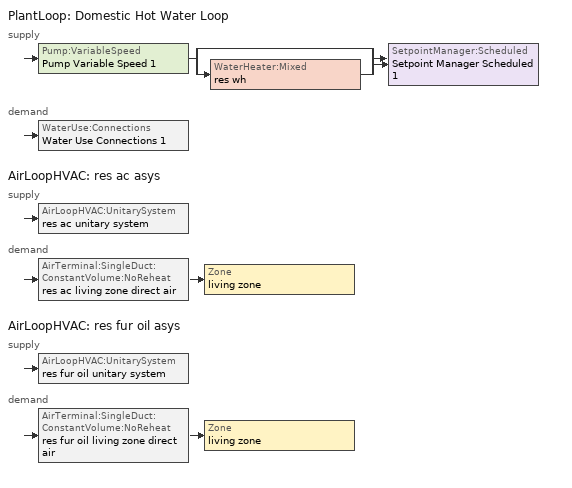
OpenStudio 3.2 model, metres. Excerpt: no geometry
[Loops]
PlantLoop 'Domestic Hot Water Loop'
 supply: Pump:VariableSpeed 'Pump Variable Speed 1' > split
  | bypass
  | WaterHeater:Mixed 'res wh'
  join > SetpointManager:Scheduled 'Setpoint Manager Scheduled 1'
 demand: WaterUse:Connections 'Water Use Connections 1'
AirLoopHVAC 'res ac asys'
 supply: AirLoopHVAC:UnitarySystem 'res ac unitary system'
 demand: AirTerminal:SingleDuct:ConstantVolume:NoReheat 'res ac living zone direct air' > Zone 'living zone'
AirLoopHVAC 'res fur oil asys'
 supply: AirLoopHVAC:UnitarySystem 'res fur oil unitary system'
 demand: AirTerminal:SingleDuct:ConstantVolume:NoReheat 'res fur oil living zone direct air' > Zone 'living zone'
[Sizing:Zone]
living zone: Zone Cooling Design Supply Air Temperature Input Method=SupplyAirTemperature; Zone Cooling Design Supply Air Temperature {C}=14; Zone Cooling Design Supply Air Temperature Difference {deltaC}=11.11; Zone Heating Design Supply Air Temperature Input Method=SupplyAirTemperature; Zone Heating Design Supply Air Temperature {C}=40; Zone Heating Design Supply Air Temperature Difference {deltaC}=11.11; Zone Cooling Design Supply Air Humidity Ratio {kg-H2O/kg-air}=0.0085; Zone Heating Design Supply Air Humidity Ratio {kg-H2O/kg-air}=0.008; Cooling Design Air Flow Method=DesignDay; Heating Design Air Flow Method=DesignDay; Account for Dedicated Outdoor Air System=No; Dedicated Outdoor Air System Control Strategy=NeutralSupplyAir; Dedicated Outdoor Air Low Setpoint Temperature for Design {C}=autosize; Dedicated Outdoor Air High Setpoint Temperature for Design {C}=autosize
[Zone equipment]
living zone: res ac living zone direct air, res fur oil living zone direct air
[PlantLoop]
Domestic Hot Water Loop: Glycol Concentration=0; Maximum Loop Flow Rate {m3/s}=0.01; Plant Loop Volume {m3}=0.003; Load Distribution Scheme=Optimal
[Sizing:Plant]
Domestic Hot Water Loop: Loop Type=Heating; Design Loop Exit Temperature {C}=51.6667; Loop Design Temperature Difference {deltaC}=5.55556; Sizing Option=NonCoincident; Zone Timesteps in Averaging Window=1; Coincident Sizing Factor Mode=None
[Pump:VariableSpeed]
Pump Variable Speed 1: Rated Flow Rate {m3/s}=0.01; Rated Pump Head {Pa}=1; Rated Power Consumption {W}=0; Motor Efficiency=1; Fraction of Motor Inefficiencies to Fluid Stream=0; Coefficient 1 of the Part Load Performance Curve=0; Coefficient 2 of the Part Load Performance Curve=1; Coefficient 3 of the Part Load Performance Curve=0; Coefficient 4 of the Part Load Performance Curve=0; Pump Control Type=Intermittent; Skin Loss Radiative Fraction=0.5; Design Power Sizing Method=PowerPerFlowPerPressure; Design Electric Power per Unit Flow Rate {W/(m3/s)}=348701.1; Design Shaft Power per Unit Flow Rate per Unit Head {W-s/m3-Pa}=1.28205; Design Minimum Flow Rate Fraction=0
[SetpointManager:Scheduled]
Setpoint Manager Scheduled 1: Control Variable=Temperature; Schedule=dhw temp
[WaterHeater:Mixed]
res wh: Tank Volume {m3}=0.143846; Setpoint Temperature Schedule=WH Setpoint Temp; Deadband Temperature Difference {deltaC}=2; Maximum Temperature Limit {C}=99; Heater Control Type=Cycle; Heater Maximum Capacity {W}=26376.4; Heater Minimum Capacity {W}=0; Heater Fuel Type=FuelOilNo1; Heater Thermal Efficiency=0.785065; Off Cycle Parasitic Fuel Consumption Rate {W}=0; Off Cycle Parasitic Fuel Type=Electricity; Off Cycle Parasitic Heat Fraction to Tank=0; On Cycle Parasitic Fuel Consumption Rate {W}=0; On Cycle Parasitic Fuel Type=Electricity; On Cycle Parasitic Heat Fraction to Tank=0; Ambient Temperature Indicator=ThermalZone; Ambient Temperature Thermal Zone=living zone; Off Cycle Loss Coefficient to Ambient Temperature {W/K}=3.56229; Off Cycle Loss Fraction to Thermal Zone=0.64; On Cycle Loss Coefficient to Ambient Temperature {W/K}=3.56229; On Cycle Loss Fraction to Thermal Zone=1; Use Side Effectiveness=1; Source Side Effectiveness=1; Use Side Design Flow Rate {m3/s}=autosize; Source Side Design Flow Rate {m3/s}=autosize; Indirect Water Heating Recovery Time {hr}=1.5; Source Side Flow Control Mode=IndirectHeatPrimarySetpoint
[WaterHeater:Sizing]
res wh: Design Mode=PeakDraw; Time Storage Can Meet Peak Draw {hr}=0.538503; Time for Tank Recovery {hr}=0; Nominal Tank Volume for Autosizing Plant Connections {m3}=1
[WaterUse:Connections]
Water Use Connections 1: Drain Water Heat Exchanger Type=None; Drain Water Heat Exchanger Destination=Plant; Water Use Equipment Name 1=res shower; Water Use Equipment Name 2=res sink; Water Use Equipment Name 3=res bath; Water Use Equipment Name 4=res shower dist; Water Use Equipment Name 5=res sink dist; Water Use Equipment Name 6=res bath dist; Water Use Equipment Name 7=res cw; Water Use Equipment Name 8=res dw
[WaterUse:Equipment:Definition]
Name | Peak Flow Rate {m3/s} | Target Temperature Schedule
res shower | 2.50212e-05 | fixtures temperature schedule
res sink | 1.38822e-05 | fixtures temperature schedule
res bath | 7.7865e-05 | fixtures temperature schedule
res shower dist; res sink dist; res bath dist | 0 | fixtures temperature schedule
res cw | 2.78112e-06 | res cw temperature schedule
res dw | 7.42171e-06 | res dw temperature schedule
[OtherEquipment:Definition] Design Level Calculation Method=EquipmentLevel; Fraction Radiant=0; Fraction Lost=0
Name | Design Level {W} | Fraction Latent
res shower | 719.333 | 0.486891
res sink | 139.306 | 0.311263
res bath | 1147.32 | 0
[EnergyManagementSystem:Sensor]
Name | Output Variable or Output Meter Index Key | Output Variable or Output Meter
res_shower_tout | res wh | Water Heater Use Side Outlet Temperature
res_af_1_tin_s | living zone | Zone Mean Air Temperature
res_af_1_tt_s | living zone | Zone Outdoor Air Drybulb Temperature
res_ds_res_fur_oil_asys_fan_rtf_s | res fur oil htg supply fan | Fan Runtime Fraction
res_ds_res_ac_asys_fan_rtf_s | res ac clg supply fan | Fan Runtime Fraction
res_ds_res_fur_oil_asys_win_s; res_ds_res_ac_asys_win_s | living zone | Zone Mean Air Humidity Ratio
[Coil:Cooling:DX:SingleSpeed]
res ac cooling coil: Availability Schedule=Always On Discrete; Rated Total Cooling Capacity {W}=5721.93; Rated Sensible Heat Ratio=0.740403; Rated COP {W/W}=3.95054; Rated Air Flow Rate {m3/s}=0.296471; Rated Evaporator Fan Power Per Volume Flow Rate {W/(m3/s)}=773.391; Total Cooling Capacity Function of Temperature Curve=Cool-Cap-fT1; Total Cooling Capacity Function of Flow Fraction Curve=Cool-Cap-fFF1; Energy Input Ratio Function of Temperature Curve=Cool-EIR-fT1; Energy Input Ratio Function of Flow Fraction Curve=Cool-EIR-fFF1; Part Load Fraction Correlation Curve=Cool-PLF-fPLR1; Minimum Outdoor Dry-Bulb Temperature for Compressor Operation {C}=-25; Nominal Time for Condensate Removal to Begin {s}=1000; Ratio of Initial Moisture Evaporation Rate and Steady State Latent Capacity=1.5; Maximum Cycling Rate {cycles/hr}=3; Latent Capacity Time Constant {s}=45; Condenser Type=AirCooled; Evaporative Condenser Effectiveness=0; Evaporative Condenser Air Flow Rate {m3/s}=Autosize; Evaporative Condenser Pump Rated Power Consumption {W}=Autosize; Crankcase Heater Capacity {W}=0; Maximum Outdoor Dry-Bulb Temperature for Crankcase Heater Operation {C}=12.7778; Basin Heater Capacity {W/K}=0; Basin Heater Setpoint Temperature {C}=10
[Fan:OnOff] Availability Schedule=Always On Discrete; Fan Total Efficiency=0.75; Pressure Rise {Pa}=794.58; Maximum Flow Rate {m3/s}=0.593512; Motor Efficiency=1; Motor In Airstream Fraction=1
Name | Fan Power Ratio Function of Speed Ratio Curve | Fan Efficiency Ratio Function of Speed Ratio Curve
res ac clg supply fan | Fan On Off Power Curve | Fan On Off Efficiency Curve
res fur oil htg supply fan | Fan On Off Power Curve 1 | Fan On Off Efficiency Curve 1
[AirLoopHVAC:UnitarySystem] Control Type=Load; Controlling Zone or Thermostat Location=living zone; Dehumidification Control Type=None; Availability Schedule=Always On Discrete; Fan Placement=BlowThrough; Supply Air Fan Operating Mode Schedule=Always Off Discrete; DX Heating Coil Sizing Ratio=1; Use DOAS DX Cooling Coil=No; DOAS DX Cooling Coil Leaving Minimum Air Temperature {C}=2; Latent Load Control=SensibleOnlyLoadControl; Supply Air Flow Rate Method During Cooling Operation=SupplyAirFlowRate; Supply Air Flow Rate Method During Heating Operation=SupplyAirFlowRate; Supply Air Flow Rate When No Cooling or Heating is Required {m3/s}=0; Maximum Supply Air Temperature {C}=48.8889; Maximum Outdoor Dry-Bulb Temperature for Supplemental Heater Operation {C}=21; Maximum Cycling Rate {cycles/hr}=2.5; Heat Pump Time Constant {s}=60; Fraction of On-Cycle Power Use=0.01; Heat Pump Fan Delay Time {s}=60; Ancilliary On-Cycle Electric Power {W}=0; Ancilliary Off-Cycle Electric Power {W}=0
Name | Supply Fan | Cooling Coil | Supply Air Flow Rate During Cooling Operation {m3/s} | Supply Air Flow Rate During Heating Operation {m3/s} | Heating Coil
res ac unitary system | res ac clg supply fan | res ac cooling coil | 0.383162 | 0
res fur oil unitary system | res fur oil htg supply fan |  | 0 | 0.593508 | res fur oil heating coil
[AirLoopHVAC] Availability Schedule=Always On Discrete; Design Supply Air Flow Rate {m3/s}=0.593508; Design Return Air Flow Fraction of Supply Air Flow=1
res ac asys; res fur oil asys
[Sizing:System] Type of Load to Size On=Sensible; Design Outdoor Air Flow Rate {m3/s}=Autosize; Central Heating Maximum System Air Flow Ratio=0.3; Preheat Design Temperature {C}=7; Preheat Design Humidity Ratio {kg-H2O/kg-Air}=0.008; Precool Design Temperature {C}=12.8; Precool Design Humidity Ratio {kg-H2O/kg-Air}=0.008; Central Cooling Design Supply Air Temperature {C}=12.8; Central Heating Design Supply Air Temperature {C}=16.7; Sizing Option=NonCoincident; 100% Outdoor Air in Cooling=Yes; 100% Outdoor Air in Heating=Yes; Central Cooling Design Supply Air Humidity Ratio {kg-H2O/kg-Air}=0.0085; Central Heating Design Supply Air Humidity Ratio {kg-H2O/kg-Air}=0.008; Cooling Design Air Flow Method=DesignDay; Cooling Design Air Flow Rate {m3/s}=0; Heating Design Air Flow Method=DesignDay; Heating Design Air Flow Rate {m3/s}=0; System Outdoor Air Method=ZoneSum; Zone Maximum Outdoor Air Fraction=1; Cooling Supply Air Flow Rate Per Floor Area {m3/s-m2}=0.00996765; Cooling Fraction of Autosized Cooling Supply Air Flow Rate=1; Cooling Supply Air Flow Rate Per Unit Cooling Capacity {m3/s-W}=3.94755e-05; Heating Supply Air Flow Rate Per Floor Area {m3/s-m2}=0.00996765; Heating Fraction of Autosized Heating Supply Air Flow Rate=1; Heating Fraction of Autosized Cooling Supply Air Flow Rate=1; Heating Supply Air Flow Rate Per Unit Heating Capacity {m3/s-W}=3.15882e-05; Cooling Design Capacity Method=CoolingDesignCapacity; Cooling Design Capacity {W}=autosize; Cooling Design Capacity Per Floor Area {W/m2}=234.7; Fraction of Autosized Cooling Design Capacity=1; Heating Design Capacity Method=HeatingDesignCapacity; Heating Design Capacity {W}=autosize; Heating Design Capacity Per Floor Area {W/m2}=157; Fraction of Autosized Heating Design Capacity=1; Central Cooling Capacity Control Method=OnOff
res ac asys; res fur oil asys
[AirTerminal:SingleDuct:ConstantVolume:NoReheat] Availability Schedule=Always On Discrete; Maximum Air Flow Rate {m3/s}=0.593508
res ac living zone direct air; res fur oil living zone direct air
[Coil:Heating:Gas]
res fur oil heating coil: Availability Schedule=Always On Discrete; Gas Burner Efficiency=0.8; Nominal Capacity {W}=20069.2; Parasitic Electric Load {W}=220; Parasitic Gas Load {W}=0; Fuel Type=FuelOilNo1
[ElectricEquipment:Definition] Design Level Calculation Method=EquipmentLevel
Name | Design Level {W} | Fraction Latent | Fraction Radiant | Fraction Lost
res cw | 391.625 | 0 | 0.48 | 0.2
res dw | 721.555 | 0.15 | 0.36 | 0.25
[EnergyManagementSystem:Subroutine]
res_ds_res_fur_oil_asys_lk_subrout: Set f_sup = 0.13326673326673327; Set f_ret = 0.06673326673326675; Set f_OA = 0.06653346653346652; Set oafrate = f_OA * res_ds_res_fur_oil_asys_AhVfr; Set suplkfrate = f_sup * res_ds_res_fur_oil_asys_AhVfr; Set retlkfrate = f_ret * res_ds_res_fur_oil_asys_AhVfr; Set res_ds_res_fur_oil_asys_AhToLiv = (@Abs (suplkfrate-retlkfrate-oafrate)); Set res_ds_res_fur_oil_asys_LivToAh = 0; Set res_ds_res_fur_oil_asys_lk_sup_fan_equiv = 0; Set res_ds_res_fur_oil_asys_lk_ret_fan_equiv = oafrate; If res_ds_res_fur_oil_asys_AhMfr>0; Set h_SA=(@HFnTdbW res_ds_res_fur_oil_asys_AhTt res_ds_res_fur_oil_asys_AhWt); Set h_AHZ=(@HFnTdbW res_ds_res_fur_oil_asys_AhT res_ds_res_fur_oil_asys_AhW); Set h_RA=(@HFnTdbW res_ds_res_fur_oil_asys_RaT res_ds_res_fur_oil_asys_RaW); Set h_fg=(@HfgAirFnWTdb res_ds_res_fur_oil_asys_AhWt res_ds_res_fur_oil_asys_AhTt); Set SALkQtot=f_sup*res_ds_res_fur_oil_asys_AhMfr*(h_RA-h_SA); Set temp1=h_fg*(res_ds_res_fur_oil_asys_RaW-res_ds_res_fur_oil_asys_AhWt); Set res_ds_res_fur_oil_asys_SupLatLkToLv = f_sup*res_ds_res_fur_oil_asys_AhMfr*temp1; Set res_ds_res_fur_oil_asys_SupSLkToLv = SALkQtot-res_ds_res_fur_oil_asys_SupLatLkToLv; Set eTm=(res_ds_res_fur_oil_asys_FanRtf/(res_ds_res_fur_oil_asys_AhMfr*1006.0))*141.587; Set eTm=0-eTm; Set temp4=res_ds_res_fur_oil_asys_AhT; Set tsup=temp4+((res_ds_res_fur_oil_asys_AhTt-res_ds_res_fur_oil_asys_AhT)*(@Exp eTm)); Set temp5=tsup-res_ds_res_fur_oil_asys_AhTt; Set res_ds_res_fur_oil_asys_SupDCnToLv = res_ds_res_fur_oil_asys_AhMfr*1006.0*temp5; Set res_ds_res_fur_oil_asys_SupDCnToAh = 0-res_ds_res_fur_oil_asys_SupDCnToLv; Set eTm=(res_ds_res_fur_oil_asys_FanRtf/(res_ds_res_fur_oil_asys_AhMfr*1006.0))*26.22; Set eTm=0-eTm; Set temp6=res_ds_res_fur_oil_asys_AhT; Set tret=temp6+((res_ds_res_fur_oil_asys_RaT-res_ds_res_fur_oil_asys_AhT)*(@Exp eTm)); Set temp7=tret-res_ds_res_fur_oil_asys_RaT; Set res_ds_res_fur_oil_asys_RetDCnToPl=res_ds_res_fur_oil_asys_AhMfr*1006.0*temp7; Set res_ds_res_fur_oil_asys_RetDCnToAh=0-res_ds_res_fur_oil_asys_RetDCnToPl; Set res_ds_res_fur_oil_asys_RetLatLk=0; Set temp2=(res_ds_res_fur_oil_asys_AhT-res_ds_res_fur_oil_asys_RaT); Set res_ds_res_fur_oil_asys_RetSLk=f_ret*res_ds_res_fur_oil_asys_AhMfr*1006.0*temp2; Set QtLkToAHZn=f_sup*res_ds_res_fur_oil_asys_AhMfr*(h_SA-h_AHZ); Set temp3=(res_ds_res_fur_oil_asys_AhWt-res_ds_res_fur_oil_asys_AhW); Set res_ds_res_fur_oil_asys_SupLatLkToAh=f_sup*res_ds_res_fur_oil_asys_AhMfr*h_fg; Set res_ds_res_fur_oil_asys_SupLatLkToAh=res_ds_res_fur_oil_asys_SupLatLkToAh*temp3; Set res_ds_res_fur_oil_asys_SupSLkToAh=QtLkToAHZn-res_ds_res_fur_oil_asys_SupLatLkToAh; Else; Set res_ds_res_fur_oil_asys_SupLatLkToLv=0; Set res_ds_res_fur_oil_asys_SupSLkToLv=0; Set res_ds_res_fur_oil_asys_SupDCnToLv=0; Set res_ds_res_fur_oil_asys_SupDCnToAh=0; Set res_ds_res_fur_oil_asys_RetDCnToPl=0; Set res_ds_res_fur_oil_asys_RetDCnToAh=0; Set res_ds_res_fur_oil_asys_RetLatLk=0; Set res_ds_res_fur_oil_asys_RetSLk=0; Set res_ds_res_fur_oil_asys_SupLatLkToAh=0; Set res_ds_res_fur_oil_asys_SupSLkToAh=0; EndIf
res_ds_res_ac_asys_lk_subrout: Set f_sup = 0.13326673326673327; Set f_ret = 0.06673326673326675; Set f_OA = 0.06653346653346652; Set oafrate = f_OA * res_ds_res_ac_asys_AhVfr; Set suplkfrate = f_sup * res_ds_res_ac_asys_AhVfr; Set retlkfrate = f_ret * res_ds_res_ac_asys_AhVfr; Set res_ds_res_ac_asys_AhToLiv = (@Abs (suplkfrate-retlkfrate-oafrate)); Set res_ds_res_ac_asys_LivToAh = 0; Set res_ds_res_ac_asys_lk_sup_fan_equiv = 0; Set res_ds_res_ac_asys_lk_ret_fan_equiv = oafrate; If res_ds_res_ac_asys_AhMfr>0; Set h_SA=(@HFnTdbW res_ds_res_ac_asys_AhTt res_ds_res_ac_asys_AhWt); Set h_AHZ=(@HFnTdbW res_ds_res_ac_asys_AhT res_ds_res_ac_asys_AhW); Set h_RA=(@HFnTdbW res_ds_res_ac_asys_RaT res_ds_res_ac_asys_RaW); Set h_fg=(@HfgAirFnWTdb res_ds_res_ac_asys_AhWt res_ds_res_ac_asys_AhTt); Set SALkQtot=f_sup*res_ds_res_ac_asys_AhMfr*(h_RA-h_SA); Set temp1=h_fg*(res_ds_res_ac_asys_RaW-res_ds_res_ac_asys_AhWt); Set res_ds_res_ac_asys_SupLatLkToLv = f_sup*res_ds_res_ac_asys_AhMfr*temp1; Set res_ds_res_ac_asys_SupSLkToLv = SALkQtot-res_ds_res_ac_asys_SupLatLkToLv; Set eTm=(res_ds_res_ac_asys_FanRtf/(res_ds_res_ac_asys_AhMfr*1006.0))*141.587; Set eTm=0-eTm; Set temp4=res_ds_res_ac_asys_AhT; Set tsup=temp4+((res_ds_res_ac_asys_AhTt-res_ds_res_ac_asys_AhT)*(@Exp eTm)); Set temp5=tsup-res_ds_res_ac_asys_AhTt; Set res_ds_res_ac_asys_SupDCnToLv = res_ds_res_ac_asys_AhMfr*1006.0*temp5; Set res_ds_res_ac_asys_SupDCnToAh = 0-res_ds_res_ac_asys_SupDCnToLv; Set eTm=(res_ds_res_ac_asys_FanRtf/(res_ds_res_ac_asys_AhMfr*1006.0))*26.22; Set eTm=0-eTm; Set temp6=res_ds_res_ac_asys_AhT; Set tret=temp6+((res_ds_res_ac_asys_RaT-res_ds_res_ac_asys_AhT)*(@Exp eTm)); Set temp7=tret-res_ds_res_ac_asys_RaT; Set res_ds_res_ac_asys_RetDCnToPl=res_ds_res_ac_asys_AhMfr*1006.0*temp7; Set res_ds_res_ac_asys_RetDCnToAh=0-res_ds_res_ac_asys_RetDCnToPl; Set res_ds_res_ac_asys_RetLatLk=0; Set temp2=(res_ds_res_ac_asys_AhT-res_ds_res_ac_asys_RaT); Set res_ds_res_ac_asys_RetSLk=f_ret*res_ds_res_ac_asys_AhMfr*1006.0*temp2; Set QtLkToAHZn=f_sup*res_ds_res_ac_asys_AhMfr*(h_SA-h_AHZ); Set temp3=(res_ds_res_ac_asys_AhWt-res_ds_res_ac_asys_AhW); Set res_ds_res_ac_asys_SupLatLkToAh=f_sup*res_ds_res_ac_asys_AhMfr*h_fg; Set res_ds_res_ac_asys_SupLatLkToAh=res_ds_res_ac_asys_SupLatLkToAh*temp3; Set res_ds_res_ac_asys_SupSLkToAh=QtLkToAHZn-res_ds_res_ac_asys_SupLatLkToAh; Else; Set res_ds_res_ac_asys_SupLatLkToLv=0; Set res_ds_res_ac_asys_SupSLkToLv=0; Set res_ds_res_ac_asys_SupDCnToLv=0; Set res_ds_res_ac_asys_SupDCnToAh=0; Set res_ds_res_ac_asys_RetDCnToPl=0; Set res_ds_res_ac_asys_RetDCnToAh=0; Set res_ds_res_ac_asys_RetLatLk=0; Set res_ds_res_ac_asys_RetSLk=0; Set res_ds_res_ac_asys_SupLatLkToAh=0; Set res_ds_res_ac_asys_SupSLkToAh=0; EndIf
[Schedule:Constant]
Name | Value
dhw temp; WH Setpoint Temp | 51.6667
fixtures temperature schedule | 43.3333
Always On Discrete | 1
Always Off Discrete | 0
res cw temperature schedule; res dw temperature schedule | 52.666
[Curve:Biquadratic] Minimum Value of x=13.88; Maximum Value of x=23.88; Minimum Value of y=18.33; Maximum Value of y=51.66
Name | Coefficient1 Constant | Coefficient2 x | Coefficient3 x**2 | Coefficient4 y | Coefficient5 y**2 | Coefficient6 x*y
Cool-Cap-fT1 | 1.5509 | -0.0750501 | 0.00309714 | 0.00240111 | -5.0544e-05 | -0.000427281
Cool-EIR-fT1 | -0.304283 | 0.118048 | -0.00342467 | -0.00626191 | 0.000695427 | -0.000469975
[Curve:Quadratic] Minimum Value of x=0
Name | Coefficient1 Constant | Coefficient2 x | Coefficient3 x**2 | Maximum Value of x | Minimum Curve Output | Maximum Curve Output
Cool-PLF-fPLR1 | 0.93 | 0.07 | 0 | 1 | 0.7 | 1
Cool-Cap-fFF1 | 0.718605 | 0.4101 | -0.128705 | 2 | 0 | 2
Cool-EIR-fFF1 | 1.323 | -0.477711 | 0.154712 | 2 | 0 | 2
[Curve:Exponent] Coefficient1 Constant=1; Coefficient2 Constant=0; Coefficient3 Constant=0; Minimum Value of x=0; Maximum Value of x=1
Fan On Off Power Curve; Fan On Off Power Curve 1
[Curve:Cubic] Coefficient1 Constant=1; Coefficient2 x=0; Coefficient3 x**2=0; Coefficient4 x**3=0; Minimum Value of x=0; Maximum Value of x=1
Fan On Off Efficiency Curve; Fan On Off Efficiency Curve 1
